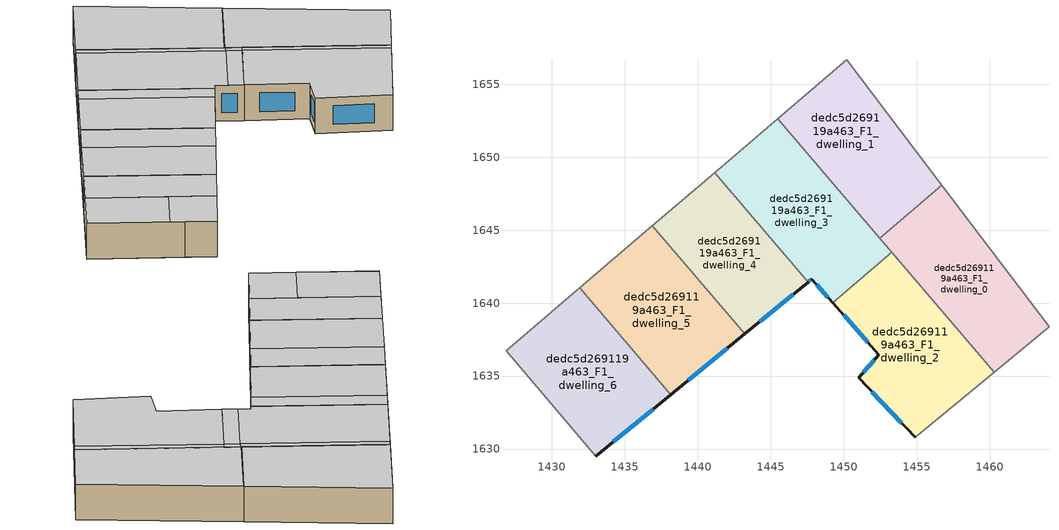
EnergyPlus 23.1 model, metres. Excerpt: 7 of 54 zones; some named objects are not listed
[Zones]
dedc5d269119a463_F1_dwelling_0
 floor to dedc5d269119a463_F0_dwelling_0 (EU_floor_Construction): 1456.71,1648.08 1464.07,1638.38 1460.31,1635.27 1452.46,1644.45 z3
 wall adiabatic (EU_wall_Construction): 1460.31,1635.27 1464.07,1638.38 1456.71,1648.08 z3:6
 wall to dedc5d269119a463_F1_dwelling_1 (EU_wall_Construction): 1456.71,1648.08 1452.46,1644.45 z3:6
 wall to dedc5d269119a463_F1_dwelling_2 (EU_wall_Construction): 1453.29,1643.48 1460.31,1635.27 z3:6
 wall to dedc5d269119a463_F1_dwelling_3 (EU_wall_Construction): 1452.46,1644.45 1453.29,1643.48 z3:6
 ceiling to dedc5d269119a463_F2_dwelling_0 (EU_floor_Construction): 1464.07,1638.38 1456.74,1648.04 1452.49,1644.42 1460.31,1635.27 z6
 ceiling to dedc5d269119a463_F2_dwelling_1 (EU_floor_Construction): 1456.74,1648.04 1456.71,1648.08 1452.46,1644.45 1452.49,1644.42 z6
dedc5d269119a463_F1_dwelling_1
 floor to dedc5d269119a463_F0_dwelling_1 (EU_floor_Construction): 1450.2,1656.67 1456.71,1648.08 1452.46,1644.45 1445.48,1652.63 z3
 wall adiabatic (EU_wall_Construction): 1456.71,1648.08 1450.2,1656.67 1445.48,1652.63 z3:6
 wall to dedc5d269119a463_F1_dwelling_3 (EU_wall_Construction): 1445.48,1652.63 1452.46,1644.45 z3:6
 ceiling to dedc5d269119a463_F2_dwelling_1 (EU_floor_Construction): 1456.71,1648.08 1450.2,1656.67 1445.48,1652.63 1452.46,1644.45 z6
dedc5d269119a463_F1_dwelling_2
 floor to dedc5d269119a463_F0_dwelling_2 (EU_floor_Construction): 1453.29,1643.48 1460.31,1635.27 1454.9,1630.8 1451.02,1634.88 1452.41,1636.47 1449.25,1640.03 z3
 wall outside (EU_wall_Construction): 1449.25,1640.03 1452.41,1636.47 1451.02,1634.88 1454.9,1630.8 z3:6
 wall to dedc5d269119a463_F1_dwelling_3 (EU_wall_Construction): 1453.29,1643.48 1449.25,1640.03 z3:6
 wall adiabatic (EU_wall_Construction): 1454.9,1630.8 1460.31,1635.27 z3:6
 window (EU_Window_Construction): 1451.93,1633.92 1453.99,1631.75 / 1452.08,1636.1 1451.35,1635.25 / 1449.99,1639.2 1451.66,1637.31 z3.7:5.3
 ceiling to dedc5d269119a463_F2_dwelling_2 (EU_floor_Construction): 1459.98,1634.99 1452.97,1643.2 1449.25,1640.03 1452.41,1636.47 1451.02,1634.88 1454.9,1630.8 z6
 ceiling to dedc5d269119a463_F2_dwelling_0 (EU_floor_Construction): 1460.31,1635.27 1453.29,1643.48 1452.97,1643.2 1459.98,1634.99 z6
dedc5d269119a463_F1_dwelling_3
 floor to dedc5d269119a463_F0_dwelling_3 (EU_floor_Construction): 1445.48,1652.63 1453.29,1643.48 1449.25,1640.03 1447.82,1641.65 1447.56,1641.44 1441.15,1648.94 z3
 wall outside (EU_wall_Construction): 1447.56,1641.44 1447.82,1641.65 1449.25,1640.03 z3:6
 wall adiabatic (EU_wall_Construction): 1445.48,1652.63 1441.15,1648.94 z3:6
 wall to dedc5d269119a463_F1_dwelling_4 (EU_wall_Construction): 1441.15,1648.94 1447.56,1641.44 z3:6
 window (EU_Window_Construction): 1448.15,1641.27 1448.91,1640.41 / 1447.62,1641.49 1447.76,1641.6 z3.7:5.3
 ceiling to dedc5d269119a463_F2_dwelling_3 (EU_floor_Construction): 1452.19,1644.12 1445.15,1652.36 1441.15,1648.94 1447.56,1641.44 1447.82,1641.65 1448.45,1640.93 z6
 ceiling to dedc5d269119a463_F2_dwelling_2 (EU_floor_Construction): 1452.97,1643.2 1452.19,1644.12 1448.45,1640.93 1449.25,1640.03 z6
 ceiling to dedc5d269119a463_F2_dwelling_1 (EU_floor_Construction): 1452.49,1644.42 1445.48,1652.63 1445.15,1652.36 1452.17,1644.14 z6
 ceiling to dedc5d269119a463_F2_dwelling_0 (EU_floor_Construction): 1453.29,1643.48 1452.49,1644.42 1452.17,1644.14 1452.97,1643.2 z6
dedc5d269119a463_F1_dwelling_4
 floor to dedc5d269119a463_F0_dwelling_4 (EU_floor_Construction): 1441.15,1648.94 1447.56,1641.44 1443.22,1637.88 1436.89,1645.3 z3
 wall outside (EU_wall_Construction): 1443.22,1637.88 1447.56,1641.44 z3:6
 wall to dedc5d269119a463_F1_dwelling_5 (EU_wall_Construction): 1436.89,1645.3 1443.22,1637.88 z3:6
 wall adiabatic (EU_wall_Construction): 1441.15,1648.94 1436.89,1645.3 z3:6
 window (EU_Window_Construction): 1444.24,1638.72 1446.54,1640.6 z3.7:5.3
 ceiling to dedc5d269119a463_F2_dwelling_4 (EU_floor_Construction): 1446.59,1640.64 1440.2,1648.13 1436.89,1645.3 1443.22,1637.88 z6
 ceiling to dedc5d269119a463_F2_dwelling_3 (EU_floor_Construction): 1447.56,1641.44 1441.15,1648.94 1440.2,1648.13 1446.59,1640.64 z6
dedc5d269119a463_F1_dwelling_5
 floor to dedc5d269119a463_F0_dwelling_5 (EU_floor_Construction): 1436.89,1645.3 1443.22,1637.88 1438.15,1633.73 1431.91,1641.04 z3
 wall outside (EU_wall_Construction): 1438.15,1633.73 1443.22,1637.88 z3:6
 wall to dedc5d269119a463_F1_dwelling_6 (EU_wall_Construction): 1431.91,1641.04 1438.15,1633.73 z3:6
 wall adiabatic (EU_wall_Construction): 1436.89,1645.3 1431.91,1641.04 z3:6
 window (EU_Window_Construction): 1439.34,1634.71 1442.03,1636.91 z3.7:5.3
 ceiling to dedc5d269119a463_F2_dwelling_5 (EU_floor_Construction): 1441.28,1636.29 1434.98,1643.67 1431.91,1641.04 1438.15,1633.73 z6
 ceiling to dedc5d269119a463_F2_dwelling_4 (EU_floor_Construction): 1443.22,1637.88 1436.89,1645.3 1434.98,1643.67 1441.28,1636.29 z6
dedc5d269119a463_F1_dwelling_6
 floor to dedc5d269119a463_F0_dwelling_6 (EU_floor_Construction): 1431.91,1641.04 1438.15,1633.73 1433.01,1629.52 1426.85,1636.73 z3
 wall outside (EU_wall_Construction): 1433.01,1629.52 1438.15,1633.73 z3:6
 wall adiabatic (EU_wall_Construction): 1431.91,1641.04 1426.85,1636.73 z3:6
 wall to dedc5d269119a463_F1_dwelling_8 (EU_wall_Construction): 1426.85,1636.73 1431.49,1631.3 z3:6
 wall to dedc5d269119a463_F1_dwelling_7 (EU_wall_Construction): 1431.49,1631.3 1433.01,1629.52 z3:6
 window (EU_Window_Construction): 1434.22,1630.51 1436.94,1632.74 z3.7:5.3
 ceiling to dedc5d269119a463_F2_dwelling_7 (EU_floor_Construction): 1433.49,1634.48 1429.58,1639.06 1426.85,1636.73 1430.76,1632.15 z6
 ceiling to dedc5d269119a463_F2_dwelling_5 (EU_floor_Construction): 1438.15,1633.73 1431.91,1641.04 1429.58,1639.06 1435.79,1631.79 z6
 ceiling to dedc5d269119a463_F2_dwelling_6 (EU_floor_Construction): 1435.79,1631.79 1433.49,1634.48 1430.76,1632.15 1433.01,1629.52 z6
[Building]
EU S2 Campaign: North Axis=0; Terrain=City; Solar Distribution=FullExterior
[Site:Location]
Budapest.Ferenc.Liszt.Intl.AP: Latitude=47.437; Longitude=19.256; Time Zone=1; Elevation=185
[SizingPeriod:WeatherFileDays]
AnnualSizingPeriod: Begin Month=1; Begin Day of Month=1; End Month=12; End Day of Month=31; Day of Week for Start Day=Monday; Use Weather File Daylight Saving Period=No; Use Weather File Rain and Snow Indicators=No
[MATERIAL]
EU_InternalMass_Material: Roughness=MediumRough; Thickness=0.1; Conductivity=1; Density=1800; Specific Heat=900; Thermal Absorptance=0.9; Solar Absorptance=0.7; Visible Absorptance=0.7
[MATERIAL:NOMASS] Roughness=MediumRough; Thermal Absorptance=0.9; Solar Absorptance=0.7; Visible Absorptance=0.7
Name | Thermal Resistance
EU_wall_NoMass | 0.832559
EU_floor_NoMass | 0.872794
[WINDOWMATERIAL:SIMPLEGLAZINGSYSTEM]
EU_Window_SimpleGlazing: UFactor=2.79869; Solar Heat Gain Coefficient=0.75; Visible Transmittance=0.75
[CONSTRUCTION]
EU_wall_Construction: EU_wall_NoMass
EU_floor_Construction: EU_floor_NoMass
EU_Window_Construction: EU_Window_SimpleGlazing
EU_InternalMass_Construction: EU_InternalMass_Material
[ZONE] Type=1; Multiplier=1; Ceiling Height=autocalculate; Floor Area=autocalculate; Part of Total Floor Area=Yes
Name | Volume
dedc5d269119a463_F1_dwelling_0 | 190.372
dedc5d269119a463_F1_dwelling_1 | 190.38
dedc5d269119a463_F1_dwelling_2 | 203.11
dedc5d269119a463_F1_dwelling_3 | 203.12
dedc5d269119a463_F1_dwelling_4 | 164.86
dedc5d269119a463_F1_dwelling_5 | 190.39
dedc5d269119a463_F1_dwelling_6 | 190.382
[INTERNALMASS] Construction=EU_InternalMass_Construction
Name | Zone or ZoneList | Surface Area
dedc5d269119a463_F1_dwelling_0_EU_InternalMass | dedc5d269119a463_F1_dwelling_0 | 63.4623
dedc5d269119a463_F1_dwelling_1_EU_InternalMass | dedc5d269119a463_F1_dwelling_1 | 63.4608
dedc5d269119a463_F1_dwelling_2_EU_InternalMass | dedc5d269119a463_F1_dwelling_2 | 67.7059
dedc5d269119a463_F1_dwelling_3_EU_InternalMass | dedc5d269119a463_F1_dwelling_3 | 67.7058
dedc5d269119a463_F1_dwelling_4_EU_InternalMass | dedc5d269119a463_F1_dwelling_4 | 54.9534
dedc5d269119a463_F1_dwelling_5_EU_InternalMass | dedc5d269119a463_F1_dwelling_5 | 63.4634
dedc5d269119a463_F1_dwelling_6_EU_InternalMass | dedc5d269119a463_F1_dwelling_6 | 63.4607
[OTHEREQUIPMENT] Fuel Type=Electricity; Design Level Calculation Method=Watts/Area; Power per Zone Floor Area=1; Fraction Latent=0; Fraction Radiant=0; Fraction Lost=0; Carbon Dioxide Generation Rate=0; EndUse Subcategory=EU_Step8_InternalGains
Name | Zone or ZoneList or Space or SpaceList | Schedule
EU_Step8_InternalGain_dedc5d269119a463_F1_dwelling_0_f000 | dedc5d269119a463_F1_dwelling_0 | EU_Step8_GainSchedule_dedc5d269119a463_F1_dwelling_0_f000
EU_Step8_InternalGain_dedc5d269119a463_F1_dwelling_1_f000 | dedc5d269119a463_F1_dwelling_1 | EU_Step8_GainSchedule_dedc5d269119a463_F1_dwelling_1_f000
EU_Step8_InternalGain_dedc5d269119a463_F1_dwelling_2_f000 | dedc5d269119a463_F1_dwelling_2 | EU_Step8_GainSchedule_dedc5d269119a463_F1_dwelling_2_f000
EU_Step8_InternalGain_dedc5d269119a463_F1_dwelling_3_f000 | dedc5d269119a463_F1_dwelling_3 | EU_Step8_GainSchedule_dedc5d269119a463_F1_dwelling_3_f000
EU_Step8_InternalGain_dedc5d269119a463_F1_dwelling_4_f000 | dedc5d269119a463_F1_dwelling_4 | EU_Step8_GainSchedule_dedc5d269119a463_F1_dwelling_4_f000
EU_Step8_InternalGain_dedc5d269119a463_F1_dwelling_5_f000 | dedc5d269119a463_F1_dwelling_5 | EU_Step8_GainSchedule_dedc5d269119a463_F1_dwelling_5_f000
EU_Step8_InternalGain_dedc5d269119a463_F1_dwelling_6_f000 | dedc5d269119a463_F1_dwelling_6 | EU_Step8_GainSchedule_dedc5d269119a463_F1_dwelling_6_f000
[ZONEVENTILATION:DESIGNFLOWRATE] Schedule=EU_AlwaysOn; Design Flow Rate Calculation Method=AirChanges/Hour; Air Changes per Hour=0.475469; Ventilation Type=Natural; Fan Pressure Rise=0; Fan Total Efficiency=1; Constant Term Coefficient=1; Temperature Term Coefficient=0; Velocity Term Coefficient=0; Velocity Squared Term Coefficient=0; Minimum Indoor Temperature=-100; Maximum Indoor Temperature=100; Delta Temperature=-100; Minimum Outdoor Temperature=-100; Maximum Outdoor Temperature=100; Maximum Wind Speed=40
Name | Zone or ZoneList or Space or SpaceList
EU_ConstantAir_dedc5d269119a463_F1_dwelling_0 | dedc5d269119a463_F1_dwelling_0
EU_ConstantAir_dedc5d269119a463_F1_dwelling_1 | dedc5d269119a463_F1_dwelling_1
EU_ConstantAir_dedc5d269119a463_F1_dwelling_2 | dedc5d269119a463_F1_dwelling_2
EU_ConstantAir_dedc5d269119a463_F1_dwelling_3 | dedc5d269119a463_F1_dwelling_3
EU_ConstantAir_dedc5d269119a463_F1_dwelling_4 | dedc5d269119a463_F1_dwelling_4
EU_ConstantAir_dedc5d269119a463_F1_dwelling_5 | dedc5d269119a463_F1_dwelling_5
EU_ConstantAir_dedc5d269119a463_F1_dwelling_6 | dedc5d269119a463_F1_dwelling_6
[HVACTEMPLATE:ZONE:IDEALLOADSAIRSYSTEM] System Availability Schedule=EU_AlwaysOn; Maximum Heating Supply Air Temperature=50; Minimum Cooling Supply Air Temperature=13; Maximum Heating Supply Air Humidity Ratio=0.0156; Minimum Cooling Supply Air Humidity Ratio=0.0077; Heating Limit=NoLimit; Cooling Limit=NoLimit; Heating Availability Schedule=EU_AlwaysOn; Cooling Availability Schedule=EU_CoolingOff; Dehumidification Control Type=ConstantSensibleHeatRatio; Cooling Sensible Heat Ratio=0.7; Dehumidification Setpoint=60; Humidification Control Type=None; Humidification Setpoint=30; Outdoor Air Method=None; Outdoor Air Flow Rate per Person=0.00944; Outdoor Air Flow Rate per Zone Floor Area=0; Outdoor Air Flow Rate per Zone=0; Demand Controlled Ventilation Type=None; Outdoor Air Economizer Type=NoEconomizer; Heat Recovery Type=None; Sensible Heat Recovery Effectiveness=0.7; Latent Heat Recovery Effectiveness=0.65
Name | Template Thermostat
dedc5d269119a463_F1_dwelling_0 | EU_HeatOnly_dedc5d269119a463_F1_dwelling_0
dedc5d269119a463_F1_dwelling_1 | EU_HeatOnly_dedc5d269119a463_F1_dwelling_1
dedc5d269119a463_F1_dwelling_2 | EU_HeatOnly_dedc5d269119a463_F1_dwelling_2
dedc5d269119a463_F1_dwelling_3 | EU_HeatOnly_dedc5d269119a463_F1_dwelling_3
dedc5d269119a463_F1_dwelling_4 | EU_HeatOnly_dedc5d269119a463_F1_dwelling_4
dedc5d269119a463_F1_dwelling_5 | EU_HeatOnly_dedc5d269119a463_F1_dwelling_5
dedc5d269119a463_F1_dwelling_6 | EU_HeatOnly_dedc5d269119a463_F1_dwelling_6
[SIZING:ZONE] Zone Cooling Design Supply Air Temperature Input Method=SupplyAirTemperature; Zone Cooling Design Supply Air Temperature=13; Zone Heating Design Supply Air Temperature Input Method=SupplyAirTemperature; Zone Heating Design Supply Air Temperature=50; Zone Cooling Design Supply Air Humidity Ratio=0.008; Zone Heating Design Supply Air Humidity Ratio=0.008; Cooling Design Air Flow Method=DesignDay; Cooling Design Air Flow Rate=0; Cooling Minimum Air Flow per Zone Floor Area=0.000762; Cooling Minimum Air Flow=0; Cooling Minimum Air Flow Fraction=0.2; Heating Design Air Flow Method=DesignDay; Heating Design Air Flow Rate=0; Heating Maximum Air Flow per Zone Floor Area=0.002032; Heating Maximum Air Flow=0.141576; Heating Maximum Air Flow Fraction=0.3; Account for Dedicated Outdoor Air System=No; Dedicated Outdoor Air System Control Strategy=NeutralSupplyAir; Dedicated Outdoor Air Low Setpoint Temperature for Design=autosize; Dedicated Outdoor Air High Setpoint Temperature for Design=autosize; Zone Load Sizing Method=Sensible Load Only No Latent Load; Zone Latent Cooling Design Supply Air Humidity Ratio Input Method=HumidityRatioDifference; Zone Cooling Design Supply Air Humidity Ratio Difference=0.005; Zone Latent Heating Design Supply Air Humidity Ratio Input Method=HumidityRatioDifference; Zone Humidification Design Supply Air Humidity Ratio Difference=0.005
dedc5d269119a463_F1_dwelling_0; dedc5d269119a463_F1_dwelling_1; dedc5d269119a463_F1_dwelling_2; dedc5d269119a463_F1_dwelling_3; dedc5d269119a463_F1_dwelling_4; dedc5d269119a463_F1_dwelling_5; dedc5d269119a463_F1_dwelling_6
[SCHEDULE:CONSTANT]
Name | Hourly Value
EU_AlwaysOn | 1
EU_CoolingOff | 0
[SCHEDULE:FILE] Column Number=1; Rows to Skip at Top=0; Number of Hours of Data=8760; Column Separator=Comma; Interpolate to Timestep=No; Minutes per Item=60; Adjust Schedule for Daylight Savings=Yes
Name | File
EU_Step8_GainSchedule_dedc5d269119a463_F1_dwelling_0_f000 | ../../schedules/dedc5d269119a463/dedc5d269119a463_F1_dwelling_0_f000_gain.csv
EU_Step8_GainSchedule_dedc5d269119a463_F1_dwelling_1_f000 | ../../schedules/dedc5d269119a463/dedc5d269119a463_F1_dwelling_1_f000_gain.csv
EU_Step8_GainSchedule_dedc5d269119a463_F1_dwelling_2_f000 | ../../schedules/dedc5d269119a463/dedc5d269119a463_F1_dwelling_2_f000_gain.csv
EU_Step8_GainSchedule_dedc5d269119a463_F1_dwelling_3_f000 | ../../schedules/dedc5d269119a463/dedc5d269119a463_F1_dwelling_3_f000_gain.csv
EU_Step8_GainSchedule_dedc5d269119a463_F1_dwelling_4_f000 | ../../schedules/dedc5d269119a463/dedc5d269119a463_F1_dwelling_4_f000_gain.csv
EU_Step8_GainSchedule_dedc5d269119a463_F1_dwelling_5_f000 | ../../schedules/dedc5d269119a463/dedc5d269119a463_F1_dwelling_5_f000_gain.csv
EU_Step8_GainSchedule_dedc5d269119a463_F1_dwelling_6_f000 | ../../schedules/dedc5d269119a463/dedc5d269119a463_F1_dwelling_6_f000_gain.csv
